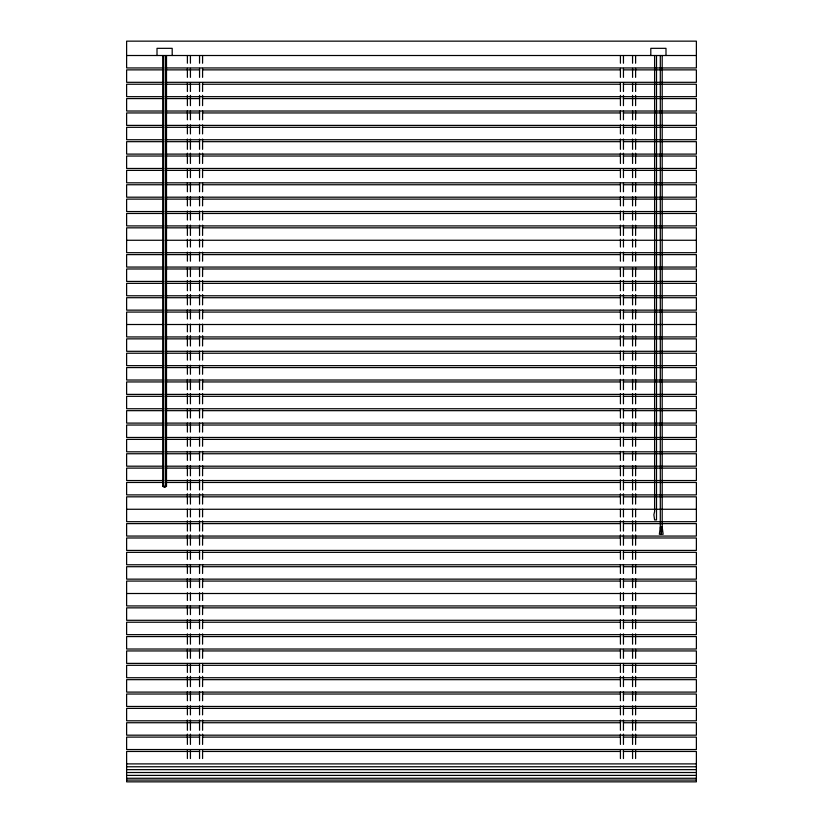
<?xml version="1.0" encoding="UTF-8"?>
<svg xmlns="http://www.w3.org/2000/svg" width="823" height="823" viewBox="0 0 823 823"><rect width="100%" height="100%" fill="white"/><g stroke="black" fill="none" stroke-linecap="round" stroke-linejoin="round"><path stroke-width="1.23" d="M166.503 55.511L166.503 486.311L164.6 487.216L162.697 486.311L162.697 55.511M126.619 55.511L696.381 55.511M163.828 67.949L126.619 67.949L126.619 41.15L696.381 41.15L696.381 67.949L166.4 67.949M163.828 69.873L126.619 69.873L126.619 82.31L163.828 82.31M166.4 69.873L199.763 69.873M202.324 69.873L620.676 69.873M623.237 69.873L696.381 69.873L696.381 82.31L166.4 82.31M163.828 84.234L126.619 84.234L126.619 96.672L163.828 96.672M166.4 84.234L199.763 84.234M202.324 84.234L620.676 84.234M623.237 84.234L696.381 84.234L696.381 96.672L166.4 96.672M163.828 98.595L126.619 98.595L126.619 111.023L163.828 111.023M166.4 98.595L199.763 98.595M202.324 98.595L620.676 98.595M623.237 98.595L696.381 98.595L696.381 111.023L166.4 111.023M163.828 112.946L126.619 112.946L126.619 125.384L163.828 125.384M166.4 112.946L199.763 112.946M202.324 112.946L620.676 112.946M623.237 112.946L696.381 112.946L696.381 125.384L166.4 125.384M163.828 127.308L126.619 127.308L126.619 139.745L163.828 139.745M166.4 127.308L199.763 127.308M202.324 127.308L620.676 127.308M623.237 127.308L696.381 127.308L696.381 139.745L166.4 139.745M163.828 141.669L126.619 141.669L126.619 154.107L163.828 154.107M166.4 141.669L199.763 141.669M202.324 141.669L620.676 141.669M623.237 141.669L696.381 141.669L696.381 154.107L166.4 154.107M163.828 156.031L126.619 156.031L126.619 168.468L163.828 168.468M166.4 156.031L199.763 156.031M202.324 156.031L620.676 156.031M623.237 156.031L696.381 156.031L696.381 168.468L166.4 168.468M163.828 170.392L126.619 170.392L126.619 182.829L163.828 182.829M166.4 170.392L199.763 170.392M202.324 170.392L620.676 170.392M623.237 170.392L696.381 170.392L696.381 182.829L166.4 182.829M163.828 184.753L126.619 184.753L126.619 197.191L163.828 197.191M166.4 184.753L199.763 184.753M202.324 184.753L620.676 184.753M623.237 184.753L696.381 184.753L696.381 197.191L166.4 197.191M163.828 199.115L126.619 199.115L126.619 211.552L163.828 211.552M166.4 199.115L199.763 199.115M202.324 199.115L620.676 199.115M623.237 199.115L696.381 199.115L696.381 211.552L166.4 211.552M163.828 213.476L126.619 213.476L126.619 225.913L163.828 225.913M166.4 213.476L199.763 213.476M202.324 213.476L620.676 213.476M623.237 213.476L696.381 213.476L696.381 225.913L166.4 225.913M163.828 227.837L126.619 227.837L126.619 252.702L163.828 252.702M166.4 227.837L199.763 227.837M202.324 227.837L620.676 227.837M623.237 227.837L696.381 227.837L696.381 252.702L166.4 252.702M126.619 240.265L163.828 240.265M166.4 240.265L696.381 240.265M163.828 254.626L126.619 254.626L126.619 267.064L163.828 267.064M166.4 254.626L199.763 254.626M202.324 254.626L620.676 254.626M623.237 254.626L696.381 254.626L696.381 267.064L166.4 267.064M163.828 268.987L126.619 268.987L126.619 281.425L163.828 281.425M166.4 268.987L199.763 268.987M202.324 268.987L620.676 268.987M623.237 268.987L696.381 268.987L696.381 281.425L166.4 281.425M163.828 283.349L126.619 283.349L126.619 295.786L163.828 295.786M166.4 283.349L199.763 283.349M202.324 283.349L620.676 283.349M623.237 283.349L696.381 283.349L696.381 295.786L166.4 295.786M163.828 297.71L126.619 297.71L126.619 310.148L163.828 310.148M166.4 297.71L199.763 297.71M202.324 297.71L620.676 297.71M623.237 297.71L696.381 297.71L696.381 310.148L166.4 310.148M163.828 312.071L126.619 312.071L126.619 336.946L163.828 336.946M166.4 312.071L199.763 312.071M202.324 312.071L620.676 312.071M623.237 312.071L696.381 312.071L696.381 336.946L166.4 336.946M126.619 324.509L163.828 324.509M166.4 324.509L696.381 324.509M163.828 338.87L126.619 338.87L126.619 351.298L163.828 351.298M166.4 338.87L199.763 338.87M202.324 338.87L620.676 338.87M623.237 338.87L696.381 338.87L696.381 351.298L166.4 351.298M163.828 353.221L126.619 353.221L126.619 365.659L163.828 365.659M166.4 353.221L199.763 353.221M202.324 353.221L620.676 353.221M623.237 353.221L696.381 353.221L696.381 365.659L166.4 365.659M163.828 367.583L126.619 367.583L126.619 380.02L163.828 380.02M166.4 367.583L199.763 367.583M202.324 367.583L620.676 367.583M623.237 367.583L696.381 367.583L696.381 380.02L166.4 380.02M163.828 381.944L126.619 381.944L126.619 394.382L163.828 394.382M166.4 381.944L199.763 381.944M202.324 381.944L620.676 381.944M623.237 381.944L696.381 381.944L696.381 394.382L166.4 394.382M163.828 396.305L126.619 396.305L126.619 408.743L163.828 408.743M166.4 396.305L199.763 396.305M202.324 396.305L620.676 396.305M623.237 396.305L696.381 396.305L696.381 408.743L166.4 408.743M163.828 410.667L126.619 410.667L126.619 423.104L163.828 423.104M166.4 410.667L199.763 410.667M202.324 410.667L620.676 410.667M623.237 410.667L696.381 410.667L696.381 423.104L166.4 423.104M163.828 425.028L126.619 425.028L126.619 437.466L163.828 437.466M166.4 425.028L199.763 425.028M202.324 425.028L620.676 425.028M623.237 425.028L696.381 425.028L696.381 437.466L166.4 437.466M163.828 439.389L126.619 439.389L126.619 451.827L163.828 451.827M166.4 439.389L199.763 439.389M202.324 439.389L620.676 439.389M623.237 439.389L696.381 439.389L696.381 451.827L166.4 451.827M163.828 453.751L126.619 453.751L126.619 466.188L163.828 466.188M166.4 453.751L199.763 453.751M202.324 453.751L620.676 453.751M623.237 453.751L696.381 453.751L696.381 466.188L166.4 466.188M163.828 468.112L126.619 468.112L126.619 480.539L163.828 480.539M166.4 468.112L199.763 468.112M202.324 468.112L620.676 468.112M623.237 468.112L696.381 468.112L696.381 480.539L166.4 480.539M163.828 482.463L126.619 482.463L126.619 494.901L696.381 494.901L696.381 482.463L623.237 482.463M166.4 482.463L199.763 482.463M202.324 482.463L620.676 482.463M162.697 486.311L166.503 486.311M199.763 496.825L126.619 496.825L126.619 521.7L696.381 521.7L696.381 496.825L623.237 496.825M202.324 496.825L620.676 496.825M126.619 509.262L696.381 509.262M199.763 523.623L126.619 523.623L126.619 536.061L696.381 536.061L696.381 523.623L623.237 523.623M202.324 523.623L620.676 523.623M199.763 537.985L126.619 537.985L126.619 550.422L696.381 550.422L696.381 537.985L623.237 537.985M202.324 537.985L620.676 537.985M199.763 552.346L126.619 552.346L126.619 564.784L696.381 564.784L696.381 552.346L623.237 552.346M202.324 552.346L620.676 552.346M199.763 566.708L126.619 566.708L126.619 579.145L696.381 579.145L696.381 566.708L623.237 566.708M202.324 566.708L620.676 566.708M199.763 581.069L126.619 581.069L126.619 605.934L696.381 605.934L696.381 581.069L623.237 581.069M202.324 581.069L620.676 581.069M126.619 593.506L696.381 593.506M199.763 607.858L126.619 607.858L126.619 620.295L696.381 620.295L696.381 607.858L623.237 607.858M202.324 607.858L620.676 607.858M199.763 622.219L126.619 622.219L126.619 634.656L696.381 634.656L696.381 622.219L623.237 622.219M202.324 622.219L620.676 622.219M199.763 636.58L126.619 636.58L126.619 649.018L696.381 649.018L696.381 636.58L623.237 636.58M202.324 636.58L620.676 636.58M199.763 650.942L126.619 650.942L126.619 663.379L696.381 663.379L696.381 650.942L623.237 650.942M202.324 650.942L620.676 650.942M199.763 665.303L126.619 665.303L126.619 677.74L696.381 677.74L696.381 665.303L623.237 665.303M202.324 665.303L620.676 665.303M199.763 679.664L126.619 679.664L126.619 692.102L696.381 692.102L696.381 679.664L623.237 679.664M202.324 679.664L620.676 679.664M199.763 694.026L126.619 694.026L126.619 706.463L696.381 706.463L696.381 694.026L623.237 694.026M202.324 694.026L620.676 694.026M199.763 708.387L126.619 708.387L126.619 720.814L696.381 720.814L696.381 708.387L623.237 708.387M202.324 708.387L620.676 708.387M199.763 722.738L126.619 722.738L126.619 735.176L696.381 735.176L696.381 722.738L623.237 722.738M202.324 722.738L620.676 722.738M199.763 737.099L126.619 737.099L126.619 749.537L696.381 749.537L696.381 737.099L623.237 737.099M202.324 737.099L620.676 737.099M199.763 751.461L126.619 751.461L126.619 781.85L696.381 781.85L696.381 751.461L623.237 751.461M202.324 751.461L620.676 751.461M126.619 763.898L696.381 763.898M126.619 766.769L696.381 766.769M126.619 769.639L696.381 769.639M126.619 772.519L696.381 772.519M126.619 775.389L696.381 775.389M126.619 778.26L696.381 778.26M126.619 780.06L696.381 780.06M665.992 55.511L665.992 48.331L650.808 48.331L650.808 55.511M662.196 55.511L662.196 527.101L663.153 534.281L659.346 534.281L660.303 527.101L660.303 55.511M656.497 55.511L656.497 519.92L654.604 519.92L653.874 514.766L654.604 511.597L654.604 55.511M635.613 55.511L635.613 63.227M635.613 68.36L635.613 77.362M635.613 82.506L635.613 91.497M635.613 95.355L635.613 105.632M635.613 110.776L635.613 119.777M635.613 124.911L635.613 133.912M635.613 139.056L635.613 149.333M635.613 153.191L635.613 163.479M635.613 168.612L635.613 177.614M635.613 182.757L635.613 191.749M635.613 196.892L635.613 205.884M635.613 211.027L635.613 220.029M635.613 225.173L635.613 235.45M635.613 239.308L635.613 247.013M635.613 252.157L635.613 261.158M635.613 267.578L635.613 276.579M635.613 280.437L635.613 290.714M635.613 294.572L635.613 304.86M635.613 309.993L635.613 318.995M635.613 324.139L635.613 331.844M635.613 335.702L635.613 345.989M635.613 351.123L635.613 360.124M635.613 365.268L635.613 374.259M635.613 379.403L635.613 389.68M635.613 393.538L635.613 403.826M635.613 408.969L635.613 417.961M635.613 423.104L635.613 432.096M635.613 437.239L635.613 446.241M635.613 451.374L635.613 460.376M635.613 465.52L635.613 475.797M635.613 479.655L635.613 489.942M635.613 493.79L635.613 504.077M635.613 509.221L635.613 516.926M635.613 520.784L635.613 531.072M635.613 534.919L635.613 545.207M635.613 550.35L635.613 559.342M635.613 564.485L635.613 573.477M635.613 578.62L635.613 587.622M635.613 592.755L635.613 600.471M635.613 605.615L635.613 614.606M635.613 619.75L635.613 628.751M635.613 633.885L635.613 644.172M635.613 649.316L635.613 658.307M635.613 663.451L635.613 672.453M635.613 676.3L635.613 686.588M635.613 691.731L635.613 700.723M635.613 705.867L635.613 714.858M635.613 720.002L635.613 730.289M635.613 734.147L635.613 744.424M635.613 749.568L635.613 758.559M632.568 55.511L632.568 63.227M632.568 68.36L632.568 77.362M632.568 82.506L632.568 91.497M632.568 95.355L632.568 105.632M632.568 110.776L632.568 119.777M632.568 124.911L632.568 133.912M632.568 139.056L632.568 149.333M632.568 153.191L632.568 163.479M632.568 168.612L632.568 177.614M632.568 182.757L632.568 191.749M632.568 196.892L632.568 205.884M632.568 211.027L632.568 220.029M632.568 225.173L632.568 235.45M632.568 239.308L632.568 247.013M632.568 252.157L632.568 261.158M632.568 267.578L632.568 276.579M632.568 280.437L632.568 290.714M632.568 294.572L632.568 304.86M632.568 309.993L632.568 318.995M632.568 324.139L632.568 331.844M632.568 335.702L632.568 345.989M632.568 351.123L632.568 360.124M632.568 365.268L632.568 374.259M632.568 379.403L632.568 389.68M632.568 393.538L632.568 403.826M632.568 408.969L632.568 417.961M632.568 423.104L632.568 432.096M632.568 437.239L632.568 446.241M632.568 451.374L632.568 460.376M632.568 465.52L632.568 475.797M632.568 479.655L632.568 489.942M632.568 493.79L632.568 504.077M632.568 509.221L632.568 516.926M632.568 520.784L632.568 531.072M632.568 534.919L632.568 545.207M632.568 550.35L632.568 559.342M632.568 564.485L632.568 573.477M632.568 578.62L632.568 587.622M632.568 592.755L632.568 600.471M632.568 605.615L632.568 614.606M632.568 619.75L632.568 628.751M632.568 633.885L632.568 644.172M632.568 649.316L632.568 658.307M632.568 663.451L632.568 672.453M632.568 676.3L632.568 686.588M632.568 691.731L632.568 700.723M632.568 705.867L632.568 714.858M632.568 720.002L632.568 730.289M632.568 734.147L632.568 744.424M632.568 749.568L632.568 758.559M623.453 55.511L623.453 63.227M623.453 68.36L623.453 77.362M623.453 82.506L623.453 91.497M623.453 95.355L623.453 105.632M623.453 110.776L623.453 119.777M623.453 124.911L623.453 133.912M623.453 139.056L623.453 149.333M623.453 153.191L623.453 163.479M623.453 168.612L623.453 177.614M623.453 182.757L623.453 191.749M623.453 196.892L623.453 205.884M623.453 211.027L623.453 220.029M623.453 225.173L623.453 235.45M623.453 239.308L623.453 247.013M623.453 252.157L623.453 261.158M623.453 267.578L623.453 276.579M623.453 280.437L623.453 290.714M623.453 294.572L623.453 304.86M623.453 309.993L623.453 318.995M623.453 324.139L623.453 331.844M623.453 335.702L623.453 345.989M623.453 351.123L623.453 360.124M623.453 365.268L623.453 374.259M623.453 379.403L623.453 389.68M623.453 393.538L623.453 403.826M623.453 408.969L623.453 417.961M623.453 423.104L623.453 432.096M623.453 437.239L623.453 446.241M623.453 451.374L623.453 460.376M623.453 465.52L623.453 475.797M623.453 479.655L623.453 489.942M623.453 493.79L623.453 504.077M623.453 509.221L623.453 516.926M623.453 520.784L623.453 531.072M623.453 534.919L623.453 545.207M623.453 550.35L623.453 559.342M623.453 564.485L623.453 573.477M623.453 578.62L623.453 587.622M623.453 592.755L623.453 600.471M623.453 605.615L623.453 614.606M623.453 619.75L623.453 628.751M623.453 633.885L623.453 644.172M623.453 649.316L623.453 658.307M623.453 663.451L623.453 672.453M623.453 676.3L623.453 686.588M623.453 691.731L623.453 700.723M623.453 705.867L623.453 714.858M623.453 720.002L623.453 730.289M623.453 734.147L623.453 744.424M623.453 749.568L623.453 758.559M620.419 55.511L620.419 63.227M620.419 68.36L620.419 77.362M620.419 82.506L620.419 91.497M620.419 95.355L620.419 105.632M620.419 110.776L620.419 119.777M620.419 124.911L620.419 133.912M620.419 139.056L620.419 149.333M620.419 153.191L620.419 163.479M620.419 168.612L620.419 177.614M620.419 182.757L620.419 191.749M620.419 196.892L620.419 205.884M620.419 211.027L620.419 220.029M620.419 225.173L620.419 235.45M620.419 239.308L620.419 247.013M620.419 252.157L620.419 261.158M620.419 267.578L620.419 276.579M620.419 280.437L620.419 290.714M620.419 294.572L620.419 304.86M620.419 309.993L620.419 318.995M620.419 324.139L620.419 331.844M620.419 335.702L620.419 345.989M620.419 351.123L620.419 360.124M620.419 365.268L620.419 374.259M620.419 379.403L620.419 389.68M620.419 393.538L620.419 403.826M620.419 408.969L620.419 417.961M620.419 423.104L620.419 432.096M620.419 437.239L620.419 446.241M620.419 451.374L620.419 460.376M620.419 465.52L620.419 475.797M620.419 479.655L620.419 489.942M620.419 493.79L620.419 504.077M620.419 509.221L620.419 516.926M620.419 520.784L620.419 531.072M620.419 534.919L620.419 545.207M620.419 550.35L620.419 559.342M620.419 564.485L620.419 573.477M620.419 578.62L620.419 587.622M620.419 592.755L620.419 600.471M620.419 605.615L620.419 614.606M620.419 619.75L620.419 628.751M620.419 633.885L620.419 644.172M620.419 649.316L620.419 658.307M620.419 663.451L620.419 672.453M620.419 676.3L620.419 686.588M620.419 691.731L620.419 700.723M620.419 705.867L620.419 714.858M620.419 720.002L620.419 730.289M620.419 734.147L620.419 744.424M620.419 749.568L620.419 758.559M202.581 55.511L202.581 63.227M202.581 68.36L202.581 77.362M202.581 82.506L202.581 91.497M202.581 95.355L202.581 105.632M202.581 110.776L202.581 119.777M202.581 124.911L202.581 133.912M202.581 139.056L202.581 149.333M202.581 153.191L202.581 163.479M202.581 168.612L202.581 177.614M202.581 182.757L202.581 191.749M202.581 196.892L202.581 205.884M202.581 211.027L202.581 220.029M202.581 225.173L202.581 235.45M202.581 239.308L202.581 247.013M202.581 252.157L202.581 261.158M202.581 267.578L202.581 276.579M202.581 280.437L202.581 290.714M202.581 294.572L202.581 304.86M202.581 309.993L202.581 318.995M202.581 324.139L202.581 331.844M202.581 335.702L202.581 345.989M202.581 351.123L202.581 360.124M202.581 365.268L202.581 374.259M202.581 379.403L202.581 389.68M202.581 393.538L202.581 403.826M202.581 408.969L202.581 417.961M202.581 423.104L202.581 432.096M202.581 437.239L202.581 446.241M202.581 451.374L202.581 460.376M202.581 465.52L202.581 475.797M202.581 479.655L202.581 489.942M202.581 493.79L202.581 504.077M202.581 509.221L202.581 516.926M202.581 520.784L202.581 531.072M202.581 534.919L202.581 545.207M202.581 550.35L202.581 559.342M202.581 564.485L202.581 573.477M202.581 578.62L202.581 587.622M202.581 592.755L202.581 600.471M202.581 605.615L202.581 614.606M202.581 619.75L202.581 628.751M202.581 633.885L202.581 644.172M202.581 649.316L202.581 658.307M202.581 663.451L202.581 672.453M202.581 676.3L202.581 686.588M202.581 691.731L202.581 700.723M202.581 705.867L202.581 714.858M202.581 720.002L202.581 730.289M202.581 734.147L202.581 744.424M202.581 749.568L202.581 758.559M199.547 55.511L199.547 63.227M199.547 68.36L199.547 77.362M199.547 82.506L199.547 91.497M199.547 95.355L199.547 105.632M199.547 110.776L199.547 119.777M199.547 124.911L199.547 133.912M199.547 139.056L199.547 149.333M199.547 153.191L199.547 163.479M199.547 168.612L199.547 177.614M199.547 182.757L199.547 191.749M199.547 196.892L199.547 205.884M199.547 211.027L199.547 220.029M199.547 225.173L199.547 235.45M199.547 239.308L199.547 247.013M199.547 252.157L199.547 261.158M199.547 267.578L199.547 276.579M199.547 280.437L199.547 290.714M199.547 294.572L199.547 304.86M199.547 309.993L199.547 318.995M199.547 324.139L199.547 331.844M199.547 335.702L199.547 345.989M199.547 351.123L199.547 360.124M199.547 365.268L199.547 374.259M199.547 379.403L199.547 389.68M199.547 393.538L199.547 403.826M199.547 408.969L199.547 417.961M199.547 423.104L199.547 432.096M199.547 437.239L199.547 446.241M199.547 451.374L199.547 460.376M199.547 465.52L199.547 475.797M199.547 479.655L199.547 489.942M199.547 493.79L199.547 504.077M199.547 509.221L199.547 516.926M199.547 520.784L199.547 531.072M199.547 534.919L199.547 545.207M199.547 550.35L199.547 559.342M199.547 564.485L199.547 573.477M199.547 578.62L199.547 587.622M199.547 592.755L199.547 600.471M199.547 605.615L199.547 614.606M199.547 619.75L199.547 628.751M199.547 633.885L199.547 644.172M199.547 649.316L199.547 658.307M199.547 663.451L199.547 672.453M199.547 676.3L199.547 686.588M199.547 691.731L199.547 700.723M199.547 705.867L199.547 714.858M199.547 720.002L199.547 730.289M199.547 734.147L199.547 744.424M199.547 749.568L199.547 758.559M190.432 55.511L190.432 63.227M190.432 68.36L190.432 77.362M190.432 82.506L190.432 91.497M190.432 95.355L190.432 105.632M190.432 110.776L190.432 119.777M190.432 124.911L190.432 133.912M190.432 139.056L190.432 149.333M190.432 153.191L190.432 163.479M190.432 168.612L190.432 177.614M190.432 182.757L190.432 191.749M190.432 196.892L190.432 205.884M190.432 211.027L190.432 220.029M190.432 225.173L190.432 235.45M190.432 239.308L190.432 247.013M190.432 252.157L190.432 261.158M190.432 267.578L190.432 276.579M190.432 280.437L190.432 290.714M190.432 294.572L190.432 304.86M190.432 309.993L190.432 318.995M190.432 324.139L190.432 331.844M190.432 335.702L190.432 345.989M190.432 351.123L190.432 360.124M190.432 365.268L190.432 374.259M190.432 379.403L190.432 389.68M190.432 393.538L190.432 403.826M190.432 408.969L190.432 417.961M190.432 423.104L190.432 432.096M190.432 437.239L190.432 446.241M190.432 451.374L190.432 460.376M190.432 465.52L190.432 475.797M190.432 479.655L190.432 489.942M190.432 493.79L190.432 504.077M190.432 509.221L190.432 516.926M190.432 520.784L190.432 531.072M190.432 534.919L190.432 545.207M190.432 550.35L190.432 559.342M190.432 564.485L190.432 573.477M190.432 578.62L190.432 587.622M190.432 592.755L190.432 600.471M190.432 605.615L190.432 614.606M190.432 619.75L190.432 628.751M190.432 633.885L190.432 644.172M190.432 649.316L190.432 658.307M190.432 663.451L190.432 672.453M190.432 676.3L190.432 686.588M190.432 691.731L190.432 700.723M190.432 705.867L190.432 714.858M190.432 720.002L190.432 730.289M190.432 734.147L190.432 744.424M190.432 749.568L190.432 758.559M187.387 55.511L187.387 63.227M187.387 68.36L187.387 77.362M187.387 82.506L187.387 91.497M187.387 95.355L187.387 105.632M187.387 110.776L187.387 119.777M187.387 124.911L187.387 133.912M187.387 139.056L187.387 149.333M187.387 153.191L187.387 163.479M187.387 168.612L187.387 177.614M187.387 182.757L187.387 191.749M187.387 196.892L187.387 205.884M187.387 211.027L187.387 220.029M187.387 225.173L187.387 235.45M187.387 239.308L187.387 247.013M187.387 252.157L187.387 261.158M187.387 267.578L187.387 276.579M187.387 280.437L187.387 290.714M187.387 294.572L187.387 304.86M187.387 309.993L187.387 318.995M187.387 324.139L187.387 331.844M187.387 335.702L187.387 345.989M187.387 351.123L187.387 360.124M187.387 365.268L187.387 374.259M187.387 379.403L187.387 389.68M187.387 393.538L187.387 403.826M187.387 408.969L187.387 417.961M187.387 423.104L187.387 432.096M187.387 437.239L187.387 446.241M187.387 451.374L187.387 460.376M187.387 465.52L187.387 475.797M187.387 479.655L187.387 489.942M187.387 493.79L187.387 504.077M187.387 509.221L187.387 516.926M187.387 520.784L187.387 531.072M187.387 534.919L187.387 545.207M187.387 550.35L187.387 559.342M187.387 564.485L187.387 573.477M187.387 578.62L187.387 587.622M187.387 592.755L187.387 600.471M187.387 605.615L187.387 614.606M187.387 619.75L187.387 628.751M187.387 633.885L187.387 644.172M187.387 649.316L187.387 658.307M187.387 663.451L187.387 672.453M187.387 676.3L187.387 686.588M187.387 691.731L187.387 700.723M187.387 705.867L187.387 714.858M187.387 720.002L187.387 730.289M187.387 734.147L187.387 744.424M187.387 749.568L187.387 758.559M172.192 55.511L172.192 48.331L157.008 48.331L157.008 55.511M165.546 55.511L165.546 486.311L164.6 487.216L163.654 486.311L163.654 55.511M662.196 527.101L661.25 534.281L660.303 527.101L662.196 527.101"/></g></svg>
